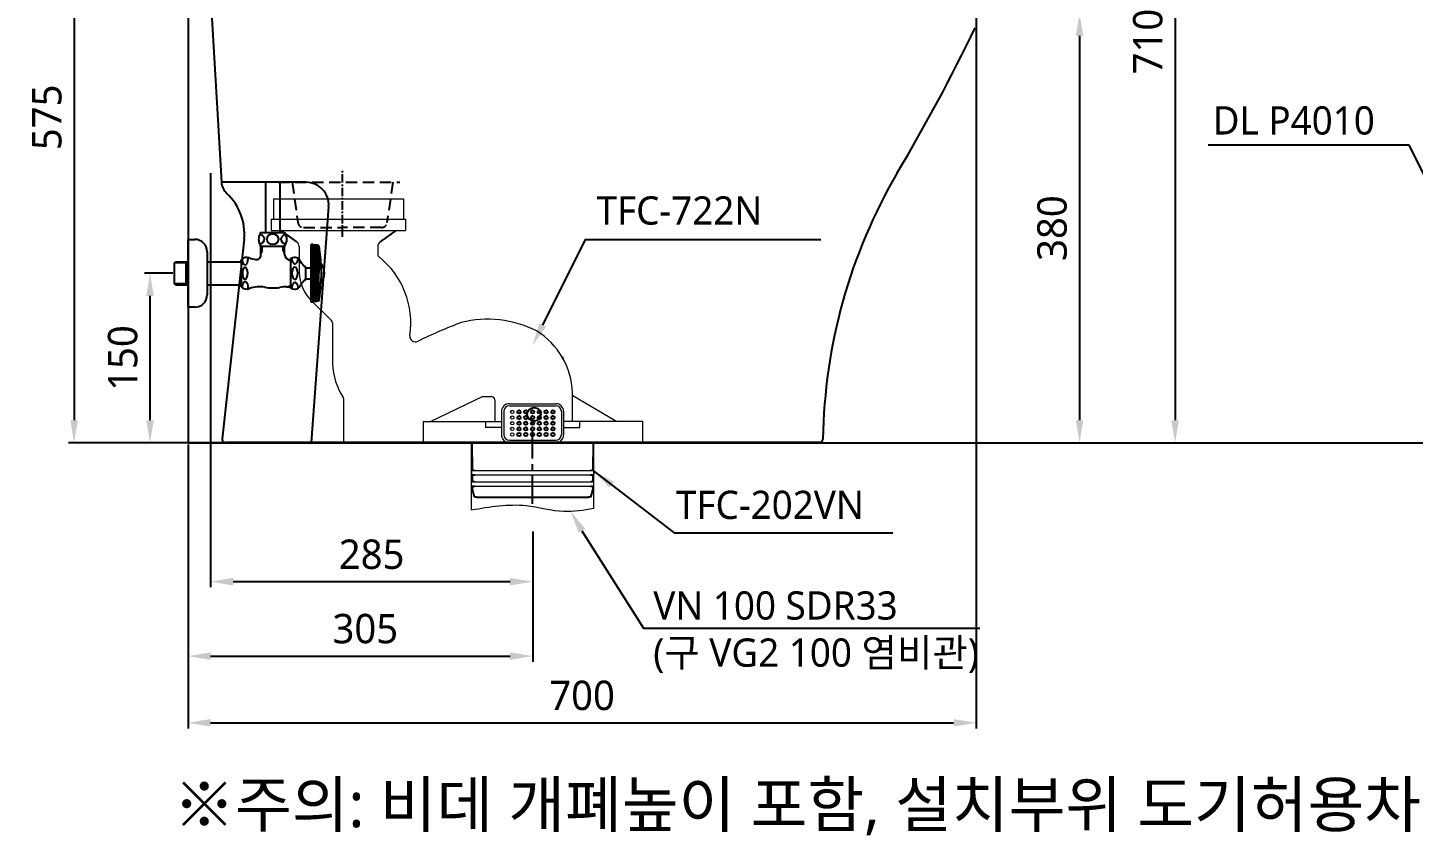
# Model space of a CAD drawing. Extents: x 2340 to 8415, y -46 to 2482.
# Drawn here: x 2340 to 3566, y -46 to 669 of the extents above; entities that cross this region are included whole.
import ezdxf

# ---------------------------------------------------------------- set-up
doc = ezdxf.new("R2010")
doc.units = 0
doc.header["$LTSCALE"] = 20
doc.header["$MEASUREMENT"] = 0
doc.linetypes.add('CENTER', pattern=[2, 1.25, -0.25, 0.25, -0.25])
doc.linetypes.add('HIDDEN', pattern=[0.375, 0.25, -0.125])
doc.layers.get('0').update_dxf_attribs({"linetype": 'CONTINUOUS'})
doc.layers.get('DEFPOINTS').update_dxf_attribs({"linetype": 'CONTINUOUS'})
for name, color, linetype in [('1', 7, 'CONTINUOUS'), ('2', 2, 'CONTINUOUS'), ('3', 3, 'CONTINUOUS'), ('4', 4, 'CONTINUOUS'), ('6', 6, 'CONTINUOUS'), ('CEN', 1, 'CENTER')]:
    doc.layers.add(name, color=color, linetype=linetype)
doc.styles.add('GHS', font='romans', dxfattribs={"bigfont": 'ghs'})
doc.styles.add('ROMANS', font='NanumGothic.ttf', dxfattribs={"height": 10.144927})
doc.styles.get("Standard").update_dxf_attribs({"font": 'NanumGothic.ttf'})
doc.dimstyles.get("Standard").update_dxf_attribs({"dimtxt": 2.7, "dimasz": 2.5, "dimexe": 1.5, "dimexo": 1.5, "dimgap": 1.5, "dimtad": 1, "dimdec": 0, "dimlfac": 10, "dimzin": 0, "dimdsep": 46, "dimtxsty": 'Standard', "dimcen": 0, "dimclrt": 2, "dimadec": 0, "dimazin": 0, "dimtfac": 1, "dimtdec": 0, "dimtmove": 0, "dimatfit": 3, "dimfxl": 0, "dimtolj": 1, "dimtzin": 0, "dimarcsym": 0})

# ---------------------------------------------------------------- blocks, each defined once
blk = doc.blocks.new('*D31')
at = {"color": 3, "lineweight": -2}
for p, q in [((2501.8, 539.7), (2501.8, 173.3)), ((2786.8, 222.6), (2786.8, 173.3)), ((2521.8, 178.3), (2766.8, 178.3))]:
    blk.add_line(p, q, dxfattribs=at)
at = {"color": 3}
for points in [[(2521.8, 181.6), (2521.8, 174.9), (2501.8, 178.3)], [(2766.8, 181.6), (2766.8, 174.9), (2786.8, 178.3)]]:
    blk.add_solid(points, dxfattribs=at)
at = {"layer": 'DEFPOINTS', "color": 0}
for p in [(2501.8, 541.2), (2786.8, 224.1), (2786.8, 178.3)]:
    blk.add_point(p, dxfattribs=at)
at = {"color": 2, "insert": (2644.3, 202.4), "char_height": 26, "attachment_point": 5}
blk.add_mtext('\\A1;285', dxfattribs=at)
blk = doc.blocks.new('*D32')
at = {"color": 3, "lineweight": -2}
for p, q in [((3313.2, 1011.2), (3360.3, 1011.2)), ((3355.3, 991.2), (3355.3, 321.2)), ((3356.1, 301.2), (3360.3, 301.2))]:
    blk.add_line(p, q, dxfattribs=at)
at = {"color": 3}
for points in [[(3351.9, 991.2), (3358.6, 991.2), (3355.3, 1011.2)], [(3351.9, 321.2), (3358.6, 321.2), (3355.3, 301.2)]]:
    blk.add_solid(points, dxfattribs=at)
at = {"layer": 'DEFPOINTS', "color": 0}
for p in [(3311.7, 1011.2), (3354.6, 301.2), (3355.3, 301.2)]:
    blk.add_point(p, dxfattribs=at)
at = {"color": 2, "insert": (3331.2, 656.2), "char_height": 26, "attachment_point": 5, "rotation": 90}
blk.add_mtext('\\A1;710', dxfattribs=at)
blk = doc.blocks.new('*D34')
at = {"color": 3, "lineweight": -2}
for p, q in [((2481.8, 278.8), (2481.8, 107.4)), ((2786.8, 213.5), (2786.8, 107.4)), ((2501.8, 112.4), (2766.8, 112.4))]:
    blk.add_line(p, q, dxfattribs=at)
at = {"color": 3}
for points in [[(2501.8, 115.8), (2501.8, 109.1), (2481.8, 112.4)], [(2766.8, 115.8), (2766.8, 109.1), (2786.8, 112.4)]]:
    blk.add_solid(points, dxfattribs=at)
at = {"layer": 'DEFPOINTS', "color": 0}
for p in [(2481.8, 280.3), (2786.8, 215), (2786.8, 112.4)]:
    blk.add_point(p, dxfattribs=at)
at = {"color": 2, "insert": (2638.7, 136.6), "char_height": 26, "attachment_point": 5}
blk.add_mtext('\\A1;305', dxfattribs=at)
blk = doc.blocks.new('*D35')
at = {"color": 3, "lineweight": -2}
for p, q in [((2468.4, 451.2), (2443.2, 451.2)), ((2448.2, 321.2), (2448.2, 431.2)), ((2480.3, 301.2), (2443.2, 301.2))]:
    blk.add_line(p, q, dxfattribs=at)
at = {"color": 3}
for points in [[(2444.9, 431.2), (2451.5, 431.2), (2448.2, 451.2)], [(2444.9, 321.2), (2451.5, 321.2), (2448.2, 301.2)]]:
    blk.add_solid(points, dxfattribs=at)
at = {"layer": 'DEFPOINTS', "color": 0}
for p in [(2448.2, 451.2), (2469.9, 451.2), (2481.8, 301.2)]:
    blk.add_point(p, dxfattribs=at)
at = {"color": 2, "insert": (2424.1, 376.2), "char_height": 26, "attachment_point": 5, "rotation": 90}
blk.add_mtext('\\A1;150', dxfattribs=at)
blk = doc.blocks.new('BGFB')
at = {"color": 2, "linetype": 'Continuous', "lineweight": 0}
for p, q in [((-57.5, 0), (57.5, 0)), ((-57.5, 0), (-57.5, -18)), ((57.5, 0), (57.5, -18)), ((-59.5, -18), (59.5, -18)), ((-59.5, -18), (-59.5, -28)), ((59.5, -18), (59.5, -28)), ((-59.5, -28), (59.5, -28)), ((-36.9, -38), (-50.8, -28)), ((36.9, -38.1), (50.8, -28)), ((-34.8, -42.1), (-34.8, -65.3)), ((34.8, -42.1), (34.8, -49.1)), ((-24.1, -89.9), (-6.2, -107.6)), ((-5.3, -109.8), (-5.3, -146.3)), ((207.1, -196.8), (207.1, -171.6)), ((4.7, -215.9), (4.7, -177.4)), ((127.8, -174.9), (81.1, -197.3)), ((127.8, -174.9), (135.3, -174.9)), ((138.3, -177.9), (138.3, -197.3)), ((151.3, -181.3), (192.3, -181.3)), ((151.3, -183.1), (192.3, -183.1)), ((207.3, -174.1), (245.6, -196.4)), ((144.3, -188.3), (144.3, -208.9)), ((146.3, -188.1), (146.3, -208.6)), ((197.3, -188.1), (197.3, -208.6)), ((199.3, -188.3), (199.3, -208.9)), ((144.3, -197.3), (75.1, -197.3)), ((75.1, -197.3), (75.1, -215.9)), ((130.2, -197.3), (130.2, -202.4)), ((144.3, -202.4), (130.2, -202.4)), ((199.3, -196.8), (269.2, -196.8)), ((199.3, -202.4), (213.7, -202.4)), ((213.7, -202.4), (213.7, -196.8)), ((269.2, -196.8), (269.2, -215.9)), ((4.7, -215.9), (269.2, -215.9)), ((151.3, -213.6), (192.3, -213.6)), ((117.8, -240.9), (117.8, -243.9)), ((118.5, -240.4), (118.3, -240.4)), ((118.5, -244.4), (118.3, -244.4)), ((118.5, -240.4), (225.4, -240.4)), ((118.5, -244.4), (225.4, -244.4)), ((225.9, -240.9), (225.9, -243.9)), ((120.3, -250.4), (223.3, -250.4)), ((120.6, -254.4), (223, -254.4))]:
    blk.add_line(p, q, dxfattribs=at)
at = {"color": 3, "linetype": 'Continuous', "lineweight": 0}
for p, q in [((117.8, -275.3), (117.8, -215.9)), ((225.9, -273.8), (225.9, -215.9))]:
    blk.add_line(p, q, dxfattribs=at)
at = {"color": 2}
for p, q in [((118.5, -240.4), (118.4, -215.9)), ((225.3, -215.9), (225.2, -240.4)), ((118.5, -244.4), (120.6, -244.4)), ((118.6, -250.4), (118.5, -244.4)), ((223, -244.4), (225.2, -244.4)), ((225.2, -240.4), (223.3, -240.4)), ((225.2, -244.4), (225.1, -250.4)), ((120.3, -250.4), (118.3, -250.4)), ((118.3, -254.4), (120.6, -254.4)), ((118.6, -256.9), (118.6, -254.4)), ((120.4, -263.9), (118.6, -256.9)), ((223, -254.4), (225.4, -254.4)), ((225.1, -256.9), (223.2, -263.9)), ((225.4, -250.4), (223.3, -250.4)), ((225.1, -254.4), (225.1, -256.9)), ((122.4, -263.9), (120.4, -263.9)), ((122.4, -263.9), (171.8, -263.9)), ((171.8, -263.9), (221.2, -263.9)), ((223.2, -263.9), (221.2, -263.9))]:
    blk.add_line(p, q, dxfattribs=at)
blk.add_line((120.3, -240.4), (118.5, -240.4))
at = {"color": 2, "linetype": 'Continuous', "lineweight": 0}
for centre in [(153.8, -188.6), (153.8, -193.6), (153.8, -198.6), (153.8, -203.6), (153.8, -208.6)]:
    blk.add_circle(centre, 1.5, dxfattribs=at)
for centre, radius, start, end in [((-39.8, -42.1), 5, 0.0447, 54.1067), ((39.8, -42.1), 5, 125.8861, 179.7556), ((37.8, -49.1), 3, 179.7556, 231.4151), ((-10.7, -109.9), 74.8, 351.5468, 51.4151), ((1.6, -64.1), 36.4, 181.8849, 225.0733), ((-8.3, -109.8), 3, 0.0895, 45.2408), ((239.8, -464.9), 378.8, 110.2437, 116.5549), ((132, -202.9), 96.3, 63.2809, 103.9725), ((68.2, -121.6), 5, 171.5468, 296.5549), ((140.2, -174), 67, 2.0828, 58.4605), ((52.8, -143.8), 58.1, 182.4762, 213.3534), ((1.7, -177.4), 3, 0, 33.3534), ((135.3, -177.9), 3, 0, 90), ((151.3, -188.3), 7, 90, 180), ((151.3, -188.1), 5, 90, 180), ((192.3, -188.3), 7, 360, 90), ((192.3, -188.1), 5, 0, 90), ((247.1, -193.8), 3, 239.7939, 270), ((151.3, -208.9), 7, 179.7381, 270), ((151.3, -208.6), 5, 180, 270), ((192.3, -208.6), 5, 270, 0), ((192.3, -208.9), 7, 270, 0), ((118.3, -240.9), 0.5, 90, 180), ((118.3, -243.9), 0.5, 180, 270), ((225.4, -240.9), 0.5, 0, 90), ((225.4, -243.9), 0.5, 270, 360), ((118.3, -250.9), 0.5, 90, 180), ((118.3, -253.9), 0.5, 180, 270), ((225.4, -250.9), 0.5, 0, 90), ((225.4, -253.9), 0.5, 270, 0)]:
    blk.add_arc(centre, radius, start, end, dxfattribs=at)
at = {"color": 3, "linetype": 'Continuous', "lineweight": 0}
blk.add_spline([(117.8, -275.3), (166.2, -271.5), (199.4, -276.5), (225.9, -273.8)], degree=3, dxfattribs=at)
at = {"layer": '1', "color": 252, "linetype": 'Continuous'}
for q in [(-50.8, -28), (-50.1, -28.5), (-50.1, -28.5), (-50.1, -28.5)]:
    blk.add_line((-36.9, -38), q, dxfattribs=at)
at = {"layer": '1', "color": 2, "linetype": 'Continuous'}
for centre in [(159.8, -188.6), (159.8, -188.6), (159.8, -193.6), (159.8, -193.6), (165.8, -188.6), (165.8, -188.6), (165.8, -193.6), (165.8, -193.6), (171.8, -188.6), (171.8, -193.6), (177.8, -188.6), (177.8, -188.6), (177.8, -193.6), (177.8, -193.6), (183.8, -188.6), (183.8, -188.6), (183.8, -193.6), (183.8, -193.6), (189.8, -188.6), (189.8, -188.6), (189.8, -193.6), (189.8, -193.6), (159.8, -198.6), (159.8, -198.6), (159.8, -203.6), (159.8, -203.6), (159.8, -208.6), (159.8, -208.6), (165.8, -198.6), (165.8, -198.6), (165.8, -203.6), (165.8, -203.6), (165.8, -208.6), (165.8, -208.6), (171.8, -198.6), (171.8, -203.6), (171.8, -208.6), (171.8, -208.6), (177.8, -198.6), (177.8, -198.6), (177.8, -203.6), (177.8, -203.6), (177.8, -208.6), (177.8, -208.6), (183.8, -198.6), (183.8, -198.6), (183.8, -203.6), (183.8, -203.6), (183.8, -208.6), (183.8, -208.6), (189.8, -198.6), (189.8, -198.6), (189.8, -203.6), (189.8, -203.6), (189.8, -208.6), (189.8, -208.6)]:
    blk.add_circle(centre, 1.5, dxfattribs=at)
at = {"layer": '1', "color": 252, "linetype": 'Continuous'}
for centre in [(171.8, -188.6), (171.8, -193.6), (171.8, -198.6), (171.8, -203.6)]:
    blk.add_circle(centre, 1.5, dxfattribs=at)
for points, degree in [([(50.1, -28.5), (36.9, -38)], 1), ([(50.1, -28.5), (45.7, -31.7), (41.3, -34.8), (36.9, -38)], 3), ([(50.1, -28.5), (36.9, -38)], 1), ([(50.1, -28.5), (45.7, -31.7), (41.3, -34.8), (36.9, -38)], 3), ([(197.9, -139.9), (198.2, -140.5), (198.5, -141), (198.8, -141.6)], 3), ([(197.9, -139.9), (198.2, -140.5), (198.5, -141), (198.8, -141.6)], 3)]:
    blk.add_open_spline(points, degree=degree, dxfattribs=at)
at = {"layer": 'CEN'}
blk.add_line((171.8, -269.9), (171.8, -196.9), dxfattribs=at)
blk = doc.blocks.new('*D36')
at = {"color": 3, "lineweight": -2}
for p, q in [((2551.6, 877.2), (2376, 877.2)), ((2381, 857.2), (2381, 321.2)), ((2535.6, 301.2), (2376, 301.2))]:
    blk.add_line(p, q, dxfattribs=at)
at = {"color": 3}
for points in [[(2377.7, 857.2), (2384.4, 857.2), (2381, 877.2)], [(2377.7, 321.2), (2384.4, 321.2), (2381, 301.2)]]:
    blk.add_solid(points, dxfattribs=at)
at = {"layer": 'DEFPOINTS', "color": 0}
for p in [(2553.1, 877.2), (2381, 301.2), (2537.1, 301.2)]:
    blk.add_point(p, dxfattribs=at)
at = {"color": 2, "insert": (2357, 589.2), "char_height": 26, "attachment_point": 5, "rotation": 90}
blk.add_mtext('\\A1;575', dxfattribs=at)
blk = doc.blocks.new('*D37')
at = {"color": 3, "lineweight": -2}
for p, q in [((3176.5, 681.2), (3275.7, 681.2)), ((3270.7, 661.2), (3270.7, 321.2)), ((3043.3, 301.2), (3275.7, 301.2))]:
    blk.add_line(p, q, dxfattribs=at)
at = {"color": 3}
for points in [[(3267.4, 661.2), (3274, 661.2), (3270.7, 681.2)], [(3267.4, 321.2), (3274, 321.2), (3270.7, 301.2)]]:
    blk.add_solid(points, dxfattribs=at)
at = {"layer": 'DEFPOINTS', "color": 0}
for p in [(3175, 681.2, 0), (3041.8, 301.2), (3270.7, 301.2)]:
    blk.add_point(p, dxfattribs=at)
at = {"color": 2, "insert": (3246.5, 491.2), "char_height": 26, "attachment_point": 5, "rotation": 90}
blk.add_mtext('\\A1;380', dxfattribs=at)
blk = doc.blocks.new('*D40')
at = {"color": 3, "lineweight": -2}
for p, q in [((3179.3, 698.2), (3179.3, 48.4)), ((2481.8, 299.7), (2481.8, 48.4)), ((2501.8, 53.4), (3159.3, 53.4))]:
    blk.add_line(p, q, dxfattribs=at)
at = {"color": 3}
for points in [[(2501.8, 56.7), (2501.8, 50.1), (2481.8, 53.4)], [(3159.3, 56.7), (3159.3, 50.1), (3179.3, 53.4)]]:
    blk.add_solid(points, dxfattribs=at)
at = {"layer": 'DEFPOINTS', "color": 0}
for p in [(3179.3, 699.7), (2481.8, 301.2), (3179.3, 53.4)]:
    blk.add_point(p, dxfattribs=at)
at = {"color": 2, "insert": (2830.5, 77.5), "char_height": 26, "attachment_point": 5}
blk.add_mtext('\\A1;700', dxfattribs=at)

msp = doc.modelspace()

# ---------------------------------------------------------------- linework, layer by layer
at = {"color": 7}
for p, q in [((2503, 677.1), (2511.3, 531.7)), ((2586.3, 531.7), (2511.3, 531.7)), ((2606.2, 510.2), (2590.9, 301.4)), ((2531.6, 481.3), (2512, 304.8)), ((3040.6, 301.4), (2515, 301.4))]:
    msp.add_line(p, q, dxfattribs=at)
at = {"color": 1, "linetype": 'CENTER', "ltscale": 0.3}
msp.add_line((2618.5, 483.4), (2618.5, 541.9), dxfattribs=at)
at = {"color": 7}
msp.add_circle((2788, 326.4), 6, dxfattribs=at)
for centre, radius, start, end in [((1655.5, 1405), 1691.7, 329.2522, 334.1921), ((3525.2, 297.1), 481.6, 149.7004, 179.1364), ((2526.3, 533), 15, 184.9422, 227.6133), ((2586.3, 511.7), 20, 355.7986, 90), ((2481.8, 485.6), 50, 355.0116, 46.5106), ((2515, 304.4), 3, 173.6733, 270), ((3040.6, 304.4), 3, 270, 359.1364)]:
    msp.add_arc(centre, radius, start, end, dxfattribs=at)
at = {"color": 7, "linetype": 'HIDDEN'}
for centre, start, end in [((2584, 496.7), 188.1301, 270), ((2652.9, 496.7), 270, 351.8699)]:
    msp.add_arc(centre, 5, start, end, dxfattribs=at)
at = {"layer": '2', "color": 7, "linetype": 'HIDDEN', "ltscale": 2}
for p, q in [((2561.6, 531.7), (2669.3, 531.7)), ((2574, 531.7), (2579.1, 496)), ((2663, 531.7), (2657.8, 496)), ((2584, 491.7), (2618.5, 491.7)), ((2652.9, 491.7), (2618.5, 491.7))]:
    msp.add_line(p, q, dxfattribs=at)
at = {"layer": '3', "extrusion": (0, 0, -1)}
msp.add_lwpolyline([(-3600.3, 488.9), (-3562.5, 564.6), (-3384.6, 564.6)], dxfattribs=at)
at = {"layer": '3'}
for points in [[(2795.7, 405.4), (2833.4, 481.1), (3041.9, 481.1)], [(2830.4, 223.4), (2885, 137.1), (3182.5, 137.1)]]:
    msp.add_lwpolyline(points, dxfattribs=at)
msp.add_solid([(2798.7, 403.9), (2786.8, 387.5), (2792.7, 406.9)], dxfattribs=at)
at = {"layer": '3', "color": 3}
msp.add_solid([(2827.5, 221.7), (2820.3, 240.7), (2833.3, 225.1)], dxfattribs=at)
at = {"layer": '4'}
for p, q in [((2550.4, 531.7), (2550.4, 487.2)), ((2563.1, 531.7), (2563.1, 487.2)), ((2481.8, 421.2), (2481.8, 481.2)), ((2481.8, 481.2), (2487.8, 481.2)), ((2546.3, 487.2), (2550.4, 487.2)), ((2550.4, 487.2), (2567.3, 487.2)), ((2498.8, 470.2), (2498.8, 432.2)), ((2546.3, 475.2), (2567.3, 475.2)), ((2546.3, 467.3), (2546.3, 475.2)), ((2546.3, 471.2), (2547.5, 471.2)), ((2547.5, 471.2), (2546.3, 469)), ((2547.5, 471.2), (2547.5, 475.2)), ((2566, 471.2), (2566, 475.2)), ((2566, 471.2), (2567.3, 471.2)), ((2566, 471.2), (2567.3, 469)), ((2567.3, 467.7), (2567.3, 475.2)), ((2592.3, 476.7), (2590.8, 476.7)), ((2590.8, 475.7), (2590.8, 476.7)), ((2590.8, 451.2), (2590.8, 475.7)), ((2592.3, 476.5), (2592.3, 476.7)), ((2592.3, 476.5), (2592.3, 451.2)), ((2595.8, 475.8), (2592.3, 475.8)), ((2595.8, 474.8), (2592.3, 474.8)), ((2595.8, 473.8), (2592.3, 473.8)), ((2595.8, 472.8), (2592.3, 472.8)), ((2595.8, 471.8), (2592.3, 471.8)), ((2595.8, 470.8), (2592.3, 470.8)), ((2595.8, 469.8), (2592.3, 469.8)), ((2595.8, 468.8), (2592.3, 468.8)), ((2595.8, 467.8), (2592.3, 467.8)), ((2595.8, 466.8), (2592.3, 466.8)), ((2595.8, 476.2), (2592.6, 476.2)), ((2596.3, 475.7), (2595.8, 476.2)), ((2595.8, 476.2), (2595.8, 451.2)), ((2597.1, 475.7), (2596.3, 475.7)), ((2596.3, 475.7), (2596.3, 451.2)), ((2597.7, 475.2), (2597.7, 451.2)), ((2469.8, 460.4), (2470.8, 461.4)), ((2480.3, 460.4), (2469.8, 460.4)), ((2469.9, 441.9), (2469.9, 460.4)), ((2470.8, 461.4), (2481.8, 461.4)), ((2480.3, 440.9), (2480.3, 461.4)), ((2480.3, 460.4), (2481.3, 461.4)), ((2481.8, 460.8), (2481.8, 441.6)), ((2498.8, 461.4), (2528.8, 461.4)), ((2528.8, 460.4), (2528.8, 463.2)), ((2528.8, 460.4), (2528.8, 441.9)), ((2571.8, 462.4), (2570.5, 463.4)), ((2571.8, 463.2), (2572.7, 463.2)), ((2571.8, 462.4), (2571.8, 463.2)), ((2571.8, 462.4), (2572.7, 462.4)), ((2572.7, 463.2), (2572.7, 463.9)), ((2572.7, 439.2), (2572.7, 463.2)), ((2580.8, 462.5), (2581.3, 461.6)), ((2585.7, 456.9), (2585.7, 455.9)), ((2585.7, 455.9), (2585.7, 446.4)), ((2585.7, 455.9), (2590.8, 455.9)), ((2595.8, 465.8), (2592.3, 465.8)), ((2595.8, 464.8), (2592.3, 464.8)), ((2595.8, 463.8), (2592.3, 463.8)), ((2595.8, 462.8), (2592.3, 462.8)), ((2595.8, 461.8), (2592.3, 461.8)), ((2595.8, 460.8), (2592.3, 460.8)), ((2595.8, 459.8), (2592.3, 459.8)), ((2595.8, 458.8), (2592.3, 458.8)), ((2595.8, 457.8), (2592.3, 457.8)), ((2595.8, 456.8), (2592.3, 456.8)), ((2595.8, 455.8), (2592.3, 455.8)), ((2595.8, 454.8), (2592.3, 454.8)), ((2595.8, 453.8), (2592.3, 453.8)), ((2480.3, 441.9), (2469.8, 441.9)), ((2470.8, 440.9), (2469.8, 441.9)), ((2481.3, 440.9), (2480.3, 441.9)), ((2528.8, 439.2), (2528.8, 441.9)), ((2585.7, 446.4), (2590.8, 446.4)), ((2585.7, 445.5), (2585.7, 446.4)), ((2590.8, 425.7), (2590.8, 451.2)), ((2595.8, 452.8), (2592.3, 452.8)), ((2595.8, 451.8), (2592.3, 451.8)), ((2592.3, 425.9), (2592.3, 451.2)), ((2595.8, 450.6), (2592.3, 450.6)), ((2595.8, 449.6), (2592.3, 449.6)), ((2595.8, 448.6), (2592.3, 448.6)), ((2595.8, 447.6), (2592.3, 447.6)), ((2595.8, 446.6), (2592.3, 446.6)), ((2595.8, 445.6), (2592.3, 445.6)), ((2595.8, 444.6), (2592.3, 444.6)), ((2595.8, 443.6), (2592.3, 443.6)), ((2595.8, 442.6), (2592.3, 442.6)), ((2595.8, 441.6), (2592.3, 441.6)), ((2595.8, 426.2), (2595.8, 451.2)), ((2596.3, 426.7), (2596.3, 451.2)), ((2597.7, 427.2), (2597.7, 451.2)), ((2470.8, 440.9), (2481.8, 440.9)), ((2498.8, 440.9), (2528.8, 440.9)), ((2528.8, 440.9), (2528.8, 440.8)), ((2528.8, 439.2), (2528.8, 440.8)), ((2569, 439.2), (2572.7, 439.2)), ((2571.8, 439.9), (2570.5, 439.2)), ((2571.8, 439.9), (2572.7, 439.9)), ((2571.8, 439.2), (2571.8, 439.9)), ((2572.7, 438.5), (2572.7, 439.2)), ((2580.8, 439.9), (2581.3, 440.8)), ((2595.8, 440.6), (2592.3, 440.6)), ((2595.8, 439.6), (2592.3, 439.6)), ((2595.8, 438.6), (2592.3, 438.6)), ((2595.8, 437.6), (2592.3, 437.6)), ((2595.8, 436.6), (2592.3, 436.6)), ((2595.8, 435.6), (2592.3, 435.6)), ((2595.8, 434.6), (2592.3, 434.6)), ((2595.8, 433.6), (2592.3, 433.6)), ((2595.8, 432.6), (2592.3, 432.6)), ((2595.8, 431.6), (2592.3, 431.6)), ((2595.8, 430.6), (2592.3, 430.6)), ((2595.8, 429.6), (2592.3, 429.6)), ((2487.8, 421.2), (2481.8, 421.2)), ((2592.3, 425.7), (2590.8, 425.7)), ((2595.8, 428.6), (2592.3, 428.6)), ((2595.8, 427.6), (2592.3, 427.6)), ((2595.8, 426.6), (2592.3, 426.6)), ((2592.3, 425.9), (2592.3, 425.7)), ((2595.8, 426.2), (2592.6, 426.2)), ((2596.3, 426.7), (2595.8, 426.2)), ((2597.1, 426.7), (2596.3, 426.7))]:
    msp.add_line(p, q, dxfattribs=at)
for centre, radius, start, end in [((2487.8, 470.2), 11, 0, 90), ((2554.3, 481.2), 10, 143.1301, 216.8699), ((2559.3, 481.2), 10, 323.1301, 36.8699), ((2542.3, 467.3), 4, 262.2883, 0), ((2571.8, 467.7), 4.5, 180, 270), ((2592.6, 476.5), 0.3, 180, 270), ((2597.1, 475), 0.7, 9.4934, 90), ((2454.8, 451.2), 145, 1.9431, 9.4934), ((2533.7, 458.2), 7, 69.0339, 134.5129), ((2545.1, 487.9), 24.8, 249.0339, 262.2883), ((2576.1, 459.8), 5.36, 30, 130.4306), ((2593.5, 468.6), 14, 210, 236.1902), ((2454.8, 451.2), 145, 350.5066, 1.9431), ((2588.5, 451.1), 14, 0.2473, 38.2141), ((2593.5, 433.8), 14, 123.8098, 150), ((2588.5, 451.3), 14, 321.7859, 359.7527), ((2487.8, 432.2), 11, 270, 0), ((2533.7, 444.2), 7, 225.5, 290.9661), ((2545.1, 414.5), 24.8, 79.2627, 110.9661), ((2556.8, 476.2), 38, 259.2627, 279.3048), ((2569, 401.2), 38, 90, 99.3048), ((2576.1, 442.5), 5.36, 229.5694, 330), ((2592.6, 425.9), 0.3, 90, 180), ((2597.1, 427.4), 0.7, 270, 350.5066)]:
    msp.add_arc(centre, radius, start, end, dxfattribs=at)
at = {"layer": '4', "extrusion": (0, 0, -1)}
for centre, major_axis, ratio, start_param, end_param in [((2544.1, 481.4), (-5.23, 0), 0.866391, 1.824119, 4.49897), ((2569.5, 481.4), (-5.23, 0), 0.866391, 4.942097, 7.58465), ((2532.3, 463.7), (0, -5.22), 0.46009, 4.433611, 7.934688), ((2576.4, 464.8), (0, -5.4), 0.478204, 4.79078, 7.834251), ((2532.3, 438.8), (0, -5.22), 0.46009, 1.472186, 5.009627), ((2576.4, 437.9), (0, -5.4), 0.478204, 1.540108, 4.68362)]:
    msp.add_ellipse(centre, major_axis=major_axis, ratio=ratio, start_param=start_param, end_param=end_param, dxfattribs=at)
for centre, major_axis, ratio in [((2556.8, 481.4), (-5.23, 0), 0.866391), ((2532.3, 451.2), (0, -5.22), 0.46009), ((2576.4, 451.2), (0, -5.4), 0.478204)]:
    msp.add_ellipse(centre, major_axis=major_axis, ratio=ratio, dxfattribs=at)
at = {"layer": '6'}
msp.add_lwpolyline([(3481.8, 2226.2), (2481.8, 2226.2), (2481.8, 301.2), (4409.3, 301.2), (4409.3, 1326.2)], dxfattribs=at)

# ---------------------------------------------------------------- block references
at = {"color": 1}
msp.add_blockref('BGFB', (2614.9, 517.1), dxfattribs=at)

# ---------------------------------------------------------------- texts
at = {"layer": '2', "char_height": 25, "attachment_point": 4, "style": 'ROMANS'}
for s, insert in [('DL P4010', (3388.5, 586.3)), ('TFC-722N', (2843.3, 506.6)), ('TFC-202VN', (2913.6, 246.1)), ('VN 100 SDR33\\P(구 VG2 100 염비관)', (2893.5, 133.6))]:
    msp.add_mtext(s, dxfattribs=dict(at, insert=insert))
at = {"layer": '3', "color": 1, "insert": (2468.9, 1.1), "char_height": 40, "attachment_point": 1, "style": 'GHS'}
msp.add_mtext_dynamic_manual_height_columns('{\\fNanumGothic|b0|i0|c129|p50;※주의: 비데 개폐높이 포함, 설치부위 도기허용차는 ±5%이므로 반드시 실측 확인 후 시공하십시오.}', width=2648.262, gutter_width=13.5, heights=[0], dxfattribs=at)

# ---------------------------------------------------------------- dimensions: what is measured, and where the dimension line sits
for base, p1, p2, picture, middle in [((3355.3, 301.2), (3311.7, 1011.2), (3354.6, 301.2), '*D32', (3355.3, 656.2)), ((3270.7, 301.2), (3175, 681.2, 0), (3041.8, 301.2), '*D37', (3270.7, 491.2)), ((2448.2, 451.2), (2481.8, 301.2), (2469.9, 451.2), '*D35', (2448.2, 376.2))]:
    dim = msp.add_linear_dim(base=base, p1=p1, p2=p2, angle=90, dimstyle='Standard', override={"dimtxt": 26, "dimasz": 20, "dimexe": 5, "dimgap": 10, "dimlfac": 1, "dimzin": 12, "dimclrd": 3, "dimclre": 3, "dimazin": 2, "dimarcsym": 1})
    dim.commit()
    dim.dimension.update_dxf_attribs({"geometry": picture, "text_midpoint": middle, "dimtype": 160})
dim = msp.add_linear_dim(base=(2381, 301.2), p1=(2553.1, 877.2), p2=(2537.1, 301.2), angle=90, text='575', dimstyle='Standard', override={"dimtxt": 26, "dimasz": 20, "dimexe": 5, "dimgap": 10, "dimlfac": 1, "dimzin": 12, "dimclrd": 3, "dimclre": 3, "dimazin": 2, "dimarcsym": 1})
dim.commit()
dim.dimension.update_dxf_attribs({"geometry": '*D36', "text_midpoint": (2381, 589.2), "dimtype": 160})
dim = msp.add_linear_dim(base=(3179.3, 53.4), p1=(2481.8, 301.2), p2=(3179.3, 699.7), text='700', dimstyle='Standard', override={"dimtxt": 26, "dimasz": 20, "dimexe": 5, "dimgap": 10, "dimlfac": 1, "dimzin": 12, "dimclrd": 3, "dimclre": 3, "dimazin": 2, "dimarcsym": 1})
dim.commit()
dim.dimension.update_dxf_attribs({"geometry": '*D40', "text_midpoint": (2830.5, 53.4), "dimtype": 160})
dim = msp.add_linear_dim(base=(2786.8, 178.3), p1=(2501.8, 541.2), p2=(2786.8, 224.1), dimstyle='Standard', override={"dimtxt": 26, "dimasz": 20, "dimexe": 5, "dimgap": 10, "dimlfac": 1, "dimzin": 12, "dimclrd": 3, "dimclre": 3, "dimazin": 2, "dimarcsym": 1})
dim.commit()
dim.dimension.update_dxf_attribs({"geometry": '*D31', "text_midpoint": (2644.3, 202.4)})
dim = msp.add_linear_dim(base=(2786.8, 112.4), p1=(2481.8, 280.3), p2=(2786.8, 215), dimstyle='Standard', override={"dimtxt": 26, "dimasz": 20, "dimexe": 5, "dimgap": 10, "dimlfac": 1, "dimzin": 12, "dimclrd": 3, "dimclre": 3, "dimazin": 2, "dimarcsym": 1})
dim.commit()
dim.dimension.update_dxf_attribs({"geometry": '*D34', "text_midpoint": (2638.7, 112.4), "dimtype": 160})

# ---------------------------------------------------------------- leaders
msp.add_leader([(2840.8, 276.2), (2912.1, 221.6), (3105.6, 221.6)], dimstyle='Standard', override={"dimtxt": 20, "dimasz": 20, "dimexe": 5, "dimgap": 10, "dimtad": 0, "dimlfac": 1, "dimzin": 12, "dimclrd": 3, "dimclre": 3, "dimazin": 2, "dimarcsym": 1})

doc.saveas('drawing.dxf')
